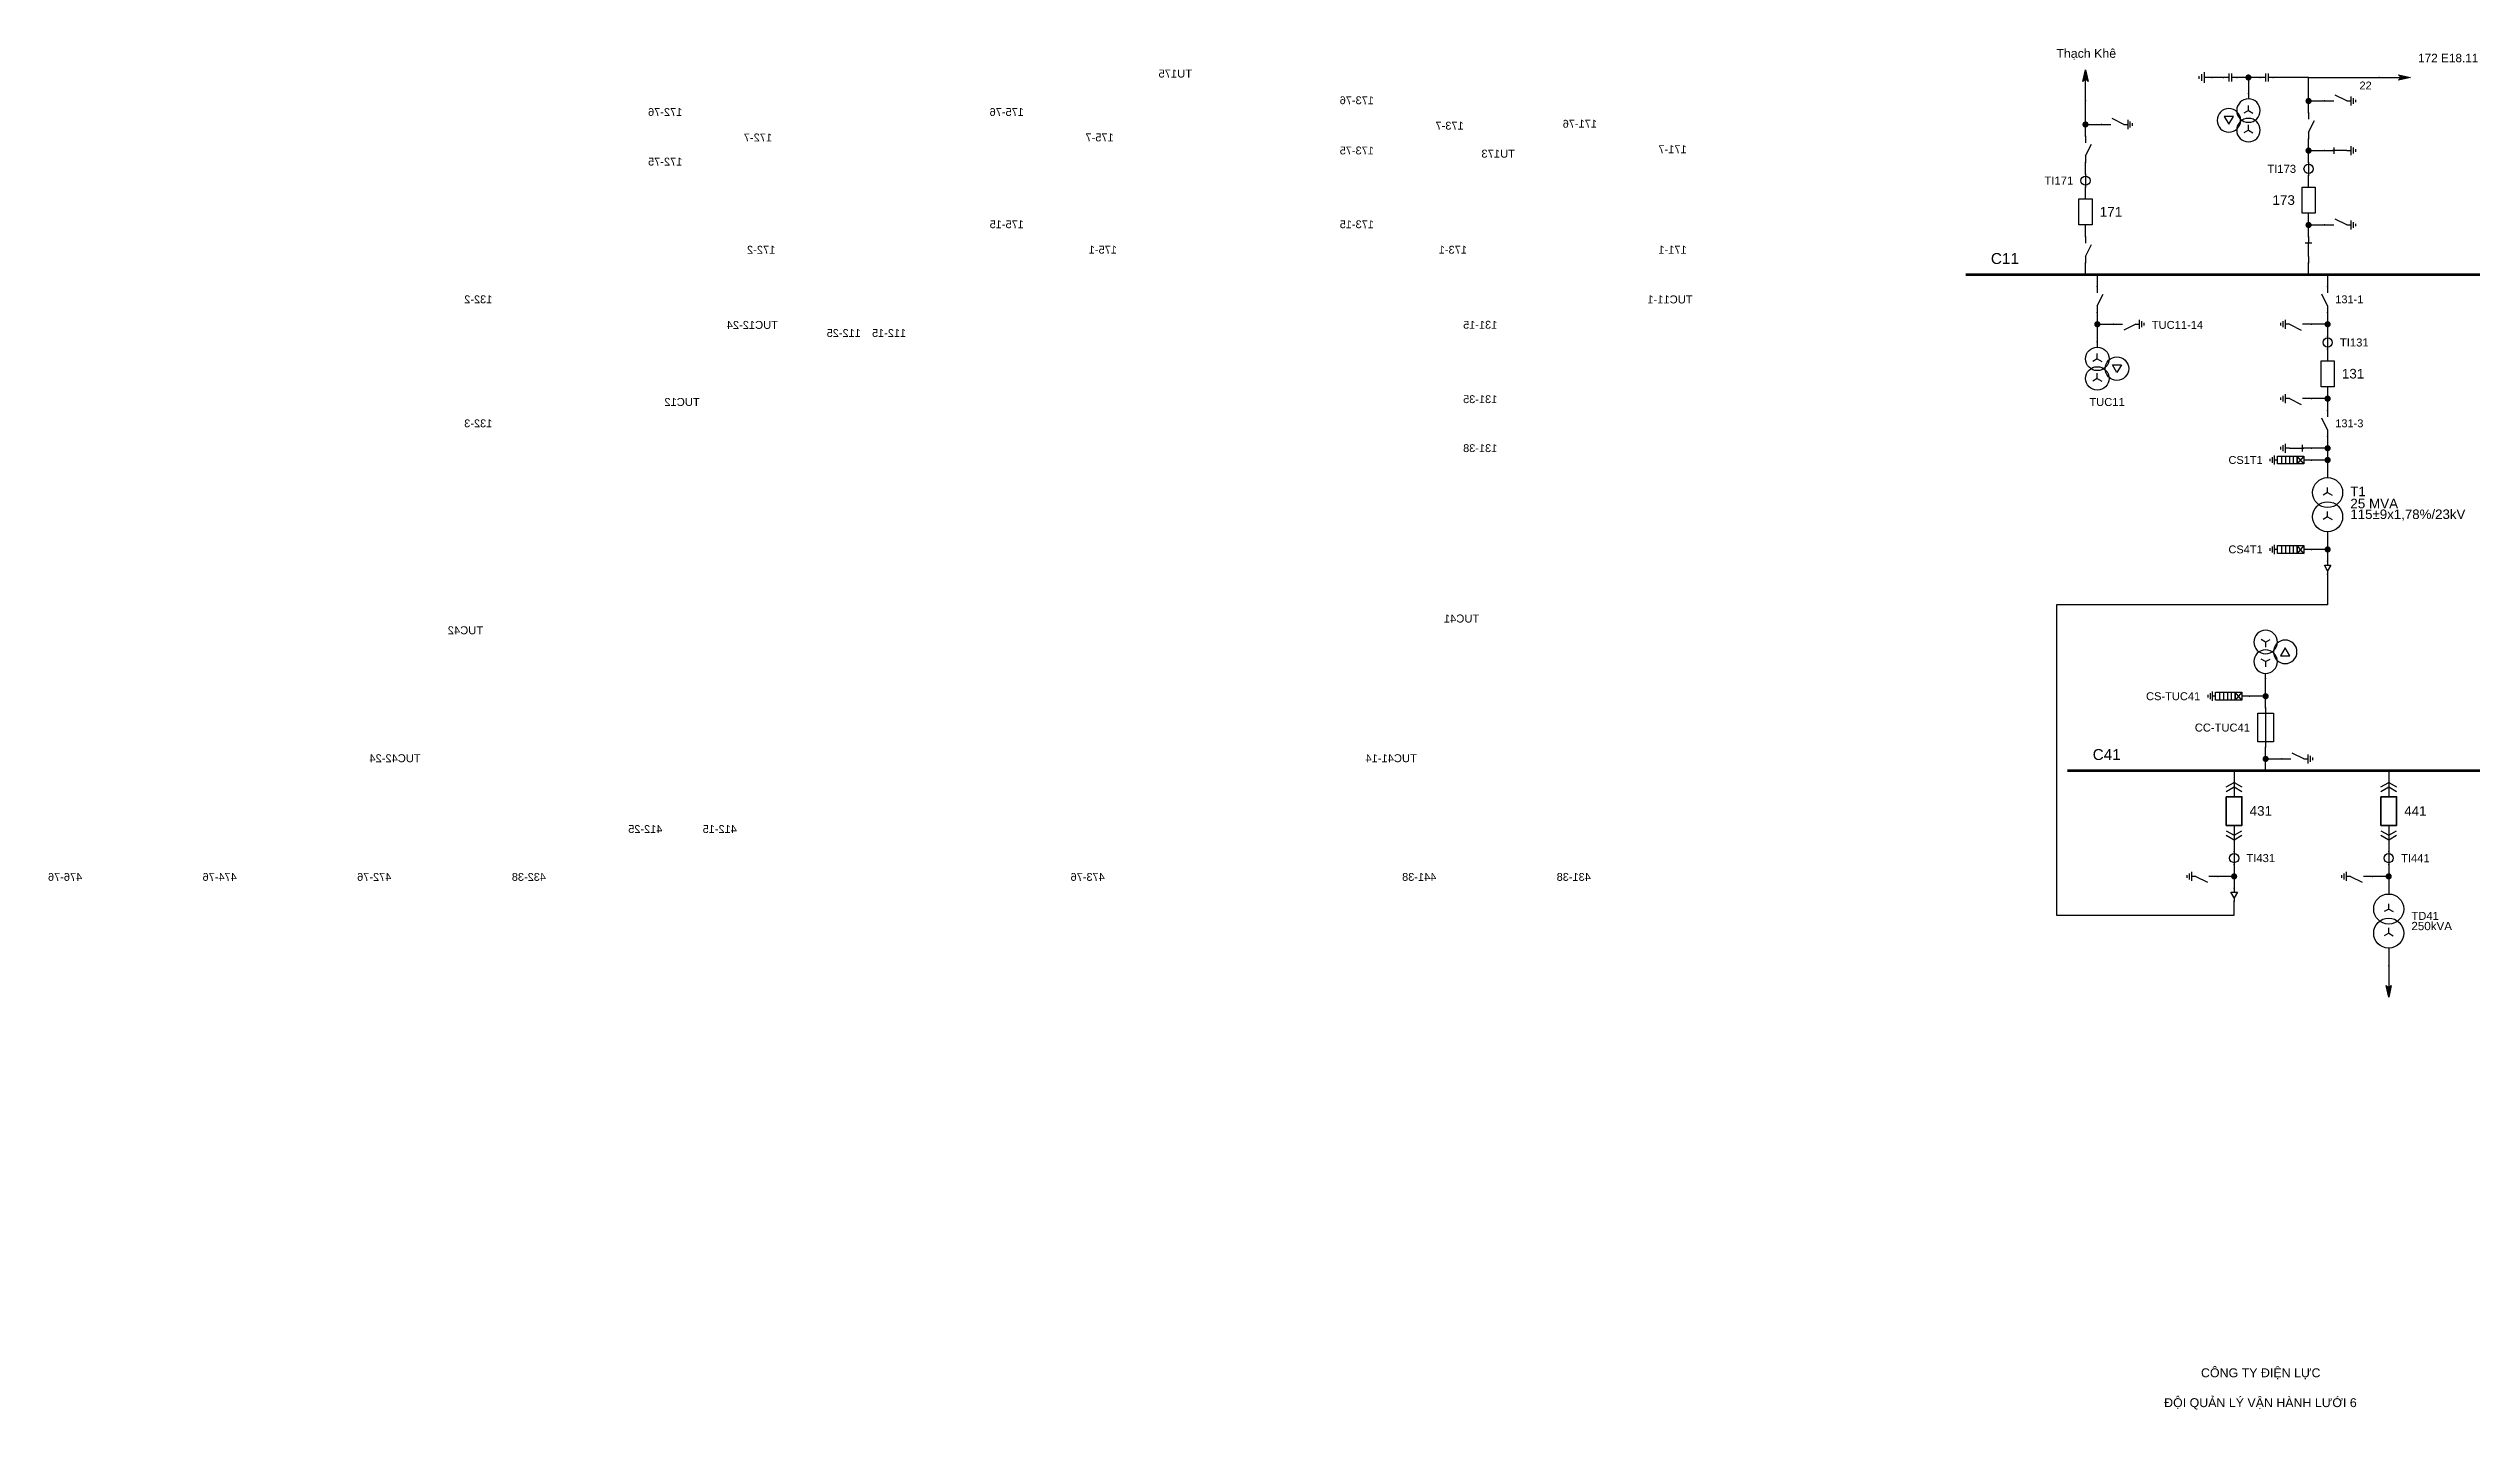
# Model space of a CAD drawing. Header units: millimetres. Extents: x -348 to 398, y 7 to 290.
# Drawn here: x -348.4 to 115.5, y 11.8 to 272.5 of the extents above; entities that cross this region are included whole.
import ezdxf

# ---------------------------------------------------------------- set-up
doc = ezdxf.new("R2010")
doc.units = ezdxf.units.MM
for name, color, linetype, lineweight in [('BUSBAR_110KV', 1, 'Continuous', 50), ('BUSBAR_22KV', 5, 'Continuous', 50), ('GROUND', 3, 'Continuous', 25), ('HV_110KV', 1, 'Continuous', 25), ('MV_22KV', 5, 'Continuous', 25), ('SLD_OTHER', 7, 'Continuous', 25)]:
    doc.layers.add(name, color=color, linetype=linetype, lineweight=lineweight)
doc.layers.add('SYM_PORTS', color=8, linetype='Continuous', plot=False)
doc.layers.add('TEXT', color=7, linetype='Continuous')
doc.styles.add('SLD_TEXT', font='arial.ttf')

# ---------------------------------------------------------------- blocks, each defined once
blk = doc.blocks.new('SYM_DISCONNECTOR_OPEN')
at = {"lineweight": 25}
for points in [[(0, -1.25), (-1.125, 1)], [(0, 2.5), (0, 1.25)], [(0, -1.25), (0, -2.5)]]:
    blk.add_lwpolyline(points, dxfattribs=at)
at = {"layer": 'SYM_PORTS'}
for p in [(0, 2.5), (0, -2.5)]:
    blk.add_point(p, dxfattribs=at)
blk.add_attdef('DEVICE_CODE', (1, -0.5), '', height=2)
blk = doc.blocks.new('SYM_CIRCUIT_BREAKER')
at = {"lineweight": 25}
blk.add_lwpolyline([(-1.25, 2.5), (1.25, 2.5), (1.25, -2.5), (-1.25, -2.5)], close=True, dxfattribs=at)
at = {"layer": 'SYM_PORTS'}
for p in [(0, 2.5), (0, -2.5)]:
    blk.add_point(p, dxfattribs=at)
blk.add_attdef('DEVICE_CODE', (2.25, -0.5), '', height=2)
at = {"flags": 1}
blk.add_attdef('RATING', (2.25, -3.5), '', height=2, dxfattribs=at)
blk = doc.blocks.new('SYM_CURRENT_TRANSFORMER')
at = {"lineweight": 25}
blk.add_lwpolyline([(0, 1.25), (0, -1.25)], dxfattribs=at)
blk.add_circle((0, 0), 0.875, dxfattribs=at)
at = {"layer": 'SYM_PORTS'}
for p in [(0, 1.25), (0, -1.25)]:
    blk.add_point(p, dxfattribs=at)
blk.add_attdef('DEVICE_CODE', (1.875, -1.75), '', height=2)
at = {"flags": 1}
blk.add_attdef('RATIO', (1.875, -4.75), '', height=2, dxfattribs=at)
blk = doc.blocks.new('SYM_EARTHING_SWITCH_OPEN')
at = {"lineweight": 25}
for points in [[(0, -1.25), (-1.125, 1)], [(0, 3), (0, 1.25)], [(-0.875, -2), (0.875, -2)], [(-0.5625, -2.4375), (0.5625, -2.4375)], [(-0.25, -2.875), (0.25, -2.875)], [(0, -1.25), (0, -2)]]:
    blk.add_lwpolyline(points, dxfattribs=at)
at = {"layer": 'SYM_PORTS'}
blk.add_point((0, 3), dxfattribs=at)
blk.add_attdef('DEVICE_CODE', (1.875, 0), '', height=2)
blk = doc.blocks.new('SYM_LINE_FEEDER_ARROW')
blk.add_hatch(color=7).paths.add_polyline_path([(0, -3), (-0.5, -0.75), (0, -1.25), (0.5, -0.75)])
at = {"lineweight": 25}
blk.add_lwpolyline([(0, 3), (0, -1.25)], dxfattribs=at)
blk.add_lwpolyline([(0, -3), (-0.5, -0.75), (0, -1.25), (0.5, -0.75)], close=True, dxfattribs=at)
at = {"layer": 'SYM_PORTS'}
blk.add_point((0, 3), dxfattribs=at)
blk.add_attdef('LINE_NAME', (1.5, 0), '', height=2)
blk = doc.blocks.new('SYM_DISCONNECTOR_CLOSED')
at = {"lineweight": 25}
for points in [[(-0.625, 1.25), (0.625, 1.25)], [(0, 2.5), (0, 1.25)], [(0, -1.25), (0, 1.5)], [(0, -1.25), (0, -2.5)]]:
    blk.add_lwpolyline(points, dxfattribs=at)
at = {"layer": 'SYM_PORTS'}
for p in [(0, 2.5), (0, -2.5)]:
    blk.add_point(p, dxfattribs=at)
blk.add_attdef('DEVICE_CODE', (1.625, -0.5), '', height=2)
blk = doc.blocks.new('SYM_EARTHING_SWITCH_CLOSED')
at = {"lineweight": 25}
for points in [[(-0.625, 1.25), (0.625, 1.25)], [(0, 3), (0, 1.25)], [(0, -1.25), (0, 1.5)], [(-0.875, -2), (0.875, -2)], [(-0.5625, -2.4375), (0.5625, -2.4375)], [(-0.25, -2.875), (0.25, -2.875)], [(0, -1.25), (0, -2)]]:
    blk.add_lwpolyline(points, dxfattribs=at)
at = {"layer": 'SYM_PORTS'}
blk.add_point((0, 3), dxfattribs=at)
blk.add_attdef('DEVICE_CODE', (1.875, 0), '', height=2)
blk = doc.blocks.new('SYM_COUPLING_CAPACITOR')
at = {"lineweight": 25}
for points in [[(-0.75, 0.25), (0.75, 0.25)], [(0, 1.25), (0, 0.25)], [(-0.75, -0.25), (0.75, -0.25)], [(0, -0.25), (0, -1.25)]]:
    blk.add_lwpolyline(points, dxfattribs=at)
at = {"layer": 'SYM_PORTS'}
for p in [(0, 1.25), (0, -1.25)]:
    blk.add_point(p, dxfattribs=at)
blk.add_attdef('DEVICE_CODE', (1.75, -1.75), '', height=2)
blk = doc.blocks.new('SYM_VOLTAGE_TRANSFORMER')
at = {"lineweight": 25}
for points in [[(0, 1.375), (-0.8625, 0.875)], [(0, 4.625), (0, 3.625)], [(0, 1.375), (0, 2.375)], [(0, 1.375), (0.8625, 0.875)], [(0, -2.375), (-0.8625, -2.875)], [(0, -2.375), (0, -1.375)], [(0, -2.375), (0.8625, -2.875)]]:
    blk.add_lwpolyline(points, dxfattribs=at)
blk.add_lwpolyline([(2.875, 0.25), (4.625, 0.25), (3.75, -1.25)], close=True, dxfattribs=at)
for centre in [(0, 1.375), (3.75, -0.5), (0, -2.375)]:
    blk.add_circle(centre, 2.25, dxfattribs=at)
at = {"layer": 'SYM_PORTS'}
blk.add_point((0, 4.625), dxfattribs=at)
blk.add_attdef('DEVICE_CODE', (7, 1.625), '', height=2)
at = {"flags": 1}
blk.add_attdef('RATIO', (7, -1.375), '', height=2, dxfattribs=at)
blk = doc.blocks.new('SYM_GROUND_SYMBOL')
at = {"lineweight": 25}
for points in [[(0, 1.25), (0, -0.25)], [(-1, -0.25), (1, -0.25)], [(-0.625, -0.75), (0.625, -0.75)], [(-0.25, -1.25), (0.25, -1.25)]]:
    blk.add_lwpolyline(points, dxfattribs=at)
at = {"layer": 'SYM_PORTS'}
blk.add_point((0, 1.25), dxfattribs=at)
blk = doc.blocks.new('SYM_SURGE_ARRESTER')
at = {"lineweight": 25}
for points in [[(-0.75, 2.5), (0.75, 2.5), (0.75, 1.25), (-0.75, 1.25)], [(-0.75, 1.25), (0.75, 1.25), (0.75, -2.5), (-0.75, -2.5)]]:
    blk.add_lwpolyline(points, close=True, dxfattribs=at)
for points in [[(-0.75, 2.5), (0.75, 1.25)], [(0.75, 2.5), (-0.75, 1.25)], [(-0.75, 0.5), (0.75, 0.5)], [(0, 4), (0, 2.5)], [(-0.875, -3.125), (0.875, -3.125)], [(-0.75, -0.25), (0.75, -0.25)], [(-0.75, -1), (0.75, -1)], [(-0.75, -1.75), (0.75, -1.75)], [(-0.5625, -3.5625), (0.5625, -3.5625)], [(-0.25, -4), (0.25, -4)], [(0, -2.5), (0, -3.125)]]:
    blk.add_lwpolyline(points, dxfattribs=at)
at = {"layer": 'SYM_PORTS'}
blk.add_point((0, 4), dxfattribs=at)
blk.add_attdef('DEVICE_CODE', (1.875, 1), '', height=2)
blk = doc.blocks.new('SYM_TRANSFORMER_2W')
at = {"lineweight": 25}
for points in [[(0, 2.3125), (-0.8625, 1.8125)], [(0, 2.3125), (0, 3.3125)], [(0, 2.3125), (0.8625, 1.8125)], [(0, -2.3125), (-0.8625, -2.8125)], [(0, -2.3125), (0, -1.3125)], [(0, -2.3125), (0.8625, -2.8125)]]:
    blk.add_lwpolyline(points, dxfattribs=at)
for centre in [(0, 2.3125), (0, -2.3125)]:
    blk.add_circle(centre, 2.875, dxfattribs=at)
at = {"layer": 'SYM_PORTS'}
for p in [(0, 5.1875), (0, -5.1875)]:
    blk.add_point(p, dxfattribs=at)
blk.add_attdef('DEVICE_CODE', (3.875, 2.1875), '', height=2)
at = {"flags": 1}
for tag, p in [('POWER', (3.875, -0.8125)), ('VOLTAGE_RATIO', (3.875, -3.8125))]:
    blk.add_attdef(tag, p, '', height=2, dxfattribs=at)
blk = doc.blocks.new('SYM_CABLE_TERMINATION')
at = {"lineweight": 25}
blk.add_lwpolyline([(-0.625, 0.5), (0.625, 0.5), (0, -0.625)], close=True, dxfattribs=at)
for points in [[(0, 1.25), (0, 0.5)], [(0, -0.625), (0, -1.25)]]:
    blk.add_lwpolyline(points, dxfattribs=at)
at = {"layer": 'SYM_PORTS'}
for p in [(0, 1.25), (0, -1.25)]:
    blk.add_point(p, dxfattribs=at)
blk = doc.blocks.new('SYM_DRAWOUT_BREAKER')
at = {"lineweight": 25}
for points in [[(-1.5, 4.625), (0, 5.5), (1.5, 4.625)], [(0, 5.5), (0, 2.75)], [(-1.5, 3.75), (0, 4.625), (1.5, 3.75)], [(-1.5, -3.75), (0, -4.625), (1.5, -3.75)], [(-1.5, -4.625), (0, -5.5), (1.5, -4.625)], [(0, -2.75), (0, -5.5)]]:
    blk.add_lwpolyline(points, dxfattribs=at)
at = {"lineweight": 35}
blk.add_lwpolyline([(-1.5, 2.75), (1.5, 2.75), (1.5, -2.75), (-1.5, -2.75)], close=True, dxfattribs=at)
at = {"layer": 'SYM_PORTS'}
for p in [(0, 5.5), (0, -5.5)]:
    blk.add_point(p, dxfattribs=at)
blk.add_attdef('DEVICE_CODE', (2.5, 2.5), '', height=2)
at = {"flags": 1}
blk.add_attdef('RATING', (2.5, -0.5), '', height=2, dxfattribs=at)
blk = doc.blocks.new('SYM_FUSE_DISCONNECTOR')
at = {"lineweight": 25}
blk.add_lwpolyline([(-1.5, 2.75), (1.5, 2.75), (1.5, -2.75), (-1.5, -2.75)], close=True, dxfattribs=at)
blk.add_lwpolyline([(0, 3.75), (0, -3.75)], dxfattribs=at)
at = {"layer": 'SYM_PORTS'}
for p in [(0, 3.75), (0, -3.75)]:
    blk.add_point(p, dxfattribs=at)
blk.add_attdef('DEVICE_CODE', (2.5, 0.75), '', height=2)
at = {"flags": 1}
blk.add_attdef('RATING', (2.5, -2.25), '', height=2, dxfattribs=at)

msp = doc.modelspace()

# ---------------------------------------------------------------- hatches: boundary and pattern name
at = {"layer": 'HV_110KV'}
h = msp.add_hatch(color=7, dxfattribs=at)
edge = h.paths.add_edge_path()
edge.add_arc((72.75, 266.96), 0.6, 0, 360)
h = msp.add_hatch(color=7, dxfattribs=at)
edge = h.paths.add_edge_path()
edge.add_arc((84.26, 262.46), 0.6, 0, 360)
h = msp.add_hatch(color=7, dxfattribs=at)
edge = h.paths.add_edge_path()
edge.add_arc((41.55, 257.96), 0.6, 0, 360)
h = msp.add_hatch(color=7, dxfattribs=at)
edge = h.paths.add_edge_path()
edge.add_arc((84.26, 252.96), 0.6, 0, 360)
h = msp.add_hatch(color=7, dxfattribs=at)
edge = h.paths.add_edge_path()
edge.add_arc((84.26, 238.71), 0.6, 0, 360)
h = msp.add_hatch(color=7, dxfattribs=at)
edge = h.paths.add_edge_path()
edge.add_arc((43.82, 219.7), 0.6, 0, 360)
h = msp.add_hatch(color=7, dxfattribs=at)
edge = h.paths.add_edge_path()
edge.add_arc((87.91, 219.7), 0.6, 0, 360)
h = msp.add_hatch(color=7, dxfattribs=at)
edge = h.paths.add_edge_path()
edge.add_arc((87.91, 205.45), 0.6, 0, 360)
h = msp.add_hatch(color=7, dxfattribs=at)
edge = h.paths.add_edge_path()
edge.add_arc((87.91, 195.95), 0.6, 0, 360)
h = msp.add_hatch(color=7, dxfattribs=at)
edge = h.paths.add_edge_path()
edge.add_arc((87.91, 193.7), 0.6, 0, 360)
at = {"layer": 'MV_22KV'}
h = msp.add_hatch(color=7, dxfattribs=at)
edge = h.paths.add_edge_path()
edge.add_arc((87.91, 176.57), 0.6, 0, 360)
h = msp.add_hatch(color=7, dxfattribs=at)
edge = h.paths.add_edge_path()
edge.add_arc((76.04, 148.46), 0.6, 0, 360)
h = msp.add_hatch(color=7, dxfattribs=at)
edge = h.paths.add_edge_path()
edge.add_arc((76.04, 136.45), 0.6, 0, 360)
h = msp.add_hatch(color=7, dxfattribs=at)
edge = h.paths.add_edge_path()
edge.add_arc((70.01, 113.95), 0.6, 0, 360)
h = msp.add_hatch(color=7, dxfattribs=at)
edge = h.paths.add_edge_path()
edge.add_arc((99.6, 113.95), 0.6, 0, 360)

# ---------------------------------------------------------------- linework, layer by layer
at = {"layer": 'BUSBAR_110KV', "const_width": 0.506}
msp.add_lwpolyline([(18.59, 229.2), (177.82, 229.2)], dxfattribs=at)
at = {"layer": 'BUSBAR_22KV', "const_width": 0.506}
msp.add_lwpolyline([(38.08, 134.2), (210.24, 134.2)], dxfattribs=at)
at = {"layer": 'GROUND'}
msp.add_lwpolyline([(68, 266.96), (65.75, 266.96)], dxfattribs=at)
at = {"layer": 'HV_110KV'}
for points in [[(72.75, 266.96), (70.5, 266.96)], [(75, 266.96), (72.75, 266.96)], [(72.75, 266.96), (72.75, 263.88)], [(84.26, 266.96), (77.5, 266.96)], [(84.26, 262.46), (84.26, 266.96)], [(84.26, 266.96), (97.76, 266.96)], [(41.55, 257.96), (41.55, 262.46)], [(84.26, 260.21), (84.26, 262.46)], [(84.26, 262.46), (87.34, 262.46)], [(41.55, 255.71), (41.55, 257.96)], [(41.55, 257.96), (44.63, 257.96)], [(84.26, 252.96), (84.26, 255.21)], [(41.55, 248.46), (41.55, 250.71)], [(84.26, 250.71), (84.26, 252.96)], [(84.26, 252.96), (87.34, 252.96)], [(41.55, 243.71), (41.55, 245.96)], [(84.26, 245.96), (84.26, 248.21)], [(41.55, 236.45), (41.55, 238.71)], [(84.26, 238.71), (84.26, 240.96)], [(84.26, 236.45), (84.26, 238.71)], [(84.26, 238.71), (87.34, 238.71)], [(41.55, 229.2), (41.55, 231.45)], [(43.82, 229.2), (43.82, 226.95)], [(84.26, 229.2), (84.26, 231.45)], [(87.91, 229.2), (87.91, 226.95)], [(43.82, 221.95), (43.82, 219.7)], [(43.82, 219.7), (46.91, 219.7)], [(43.82, 219.7), (43.82, 216.33)], [(87.91, 219.7), (84.83, 219.7)], [(87.91, 221.95), (87.91, 219.7)], [(87.91, 219.7), (87.91, 217.45)], [(87.91, 214.95), (87.91, 212.7)], [(87.91, 205.45), (84.83, 205.45)], [(87.91, 207.7), (87.91, 205.45)], [(87.91, 205.45), (87.91, 203.2)], [(87.91, 195.95), (84.83, 195.95)], [(87.91, 198.2), (87.91, 195.95)], [(87.91, 195.95), (87.91, 193.7)], [(87.91, 193.7), (84.83, 193.7)], [(87.91, 193.7), (87.91, 190.32)]]:
    msp.add_lwpolyline(points, dxfattribs=at)
at = {"layer": 'MV_22KV'}
for points in [[(87.91, 176.57), (84.83, 176.57)], [(87.91, 179.95), (87.91, 176.57)], [(87.91, 176.57), (87.91, 174.32)], [(87.91, 171.82), (87.91, 169.12), (87.91, 165.93), (36, 165.93), (36, 106.5), (70.01, 106.5), (70.01, 109.2)], [(76.04, 148.46), (72.96, 148.46)], [(76.04, 148.46), (76.04, 151.83)], [(76.04, 146.21), (76.04, 148.46)], [(76.04, 136.45), (76.04, 138.71)], [(76.04, 134.2), (76.04, 136.45)], [(76.04, 136.45), (79.12, 136.45)], [(70.01, 134.2), (70.01, 131.95)], [(99.6, 134.2), (99.6, 131.95)], [(70.01, 120.95), (70.01, 118.7)], [(99.6, 120.95), (99.6, 118.7)], [(70.01, 116.2), (70.01, 113.95)], [(99.6, 116.2), (99.6, 113.95)], [(70.01, 113.95), (66.92, 113.95)], [(70.01, 113.95), (70.01, 111.7)], [(99.6, 113.95), (96.52, 113.95)], [(99.6, 113.95), (99.6, 110.58)]]:
    msp.add_lwpolyline(points, dxfattribs=at)
at = {"layer": 'SLD_OTHER'}
msp.add_lwpolyline([(99.6, 100.2), (99.6, 96.83)], dxfattribs=at)

# ---------------------------------------------------------------- block references
at = {"layer": 'GROUND', "rotation": 270}
msp.add_blockref('SYM_GROUND_SYMBOL', (64.5, 266.96), dxfattribs=at)
at = {"layer": 'HV_110KV'}
ref = msp.add_blockref('SYM_VOLTAGE_TRANSFORMER', (142.02, 265.83), dxfattribs=dict(at, xscale=-1, rotation=270))
ref.add_attrib('DEVICE_CODE', 'TU175', (129.49, 266.95), dxfattribs={"layer": 'TEXT', "extrusion": (0, 0, -1), "height": 1.535, "style": 'SLD_TEXT'})
for name, p, rotation in [('SYM_LINE_FEEDER_ARROW', (41.55, 265.46), 180), ('SYM_COUPLING_CAPACITOR', (69.25, 266.96), 270), ('SYM_COUPLING_CAPACITOR', (76.25, 266.96), 270), ('SYM_LINE_FEEDER_ARROW', (100.76, 266.96), 90)]:
    msp.add_blockref(name, p, dxfattribs=dict(at, rotation=rotation))
ref = msp.add_blockref('SYM_EARTHING_SWITCH_OPEN', (222.74, 260.21), dxfattribs=dict(at, xscale=-1, rotation=90))
ref.add_attrib('DEVICE_CODE', '172-76', (227.09, 259.6), dxfattribs={"layer": 'TEXT', "extrusion": (0, 0, -1), "height": 1.506, "style": 'SLD_TEXT'})
ref = msp.add_blockref('SYM_EARTHING_SWITCH_OPEN', (157.35, 260.21), dxfattribs=dict(at, xscale=-1, rotation=90))
ref.add_attrib('DEVICE_CODE', '175-76', (161.7, 259.6), dxfattribs={"layer": 'TEXT', "extrusion": (0, 0, -1), "height": 1.506, "style": 'SLD_TEXT'})
ref = msp.add_blockref('SYM_EARTHING_SWITCH_OPEN', (90.34, 262.46), dxfattribs=dict(at, xscale=-1, rotation=90))
ref.add_attrib('DEVICE_CODE', '173-76', (94.68, 261.85), dxfattribs={"layer": 'TEXT', "extrusion": (0, 0, -1), "height": 1.506, "style": 'SLD_TEXT'})
ref = msp.add_blockref('SYM_DISCONNECTOR_OPEN', (84.26, 257.71), dxfattribs=dict(at, xscale=-1))
ref.add_attrib('DEVICE_CODE', '173-7', (77.49, 256.98), dxfattribs={"layer": 'TEXT', "extrusion": (0, 0, -1), "height": 1.508, "style": 'SLD_TEXT'})
ref = msp.add_blockref('SYM_VOLTAGE_TRANSFORMER', (72.75, 259.25), dxfattribs=dict(at, xscale=-1))
ref.add_attrib('DEVICE_CODE', 'TU173', (67.66, 251.61), dxfattribs={"layer": 'TEXT', "extrusion": (0, 0, -1), "height": 1.535, "style": 'SLD_TEXT'})
ref = msp.add_blockref('SYM_DISCONNECTOR_OPEN', (216.66, 255.46), dxfattribs=dict(at, xscale=-1))
ref.add_attrib('DEVICE_CODE', '172-7', (209.89, 254.71), dxfattribs={"layer": 'TEXT', "extrusion": (0, 0, -1), "height": 1.521, "style": 'SLD_TEXT'})
ref = msp.add_blockref('SYM_DISCONNECTOR_OPEN', (151.27, 255.46), dxfattribs=dict(at, xscale=-1))
ref.add_attrib('DEVICE_CODE', '175-7', (144.5, 254.73), dxfattribs={"layer": 'TEXT', "extrusion": (0, 0, -1), "height": 1.508, "style": 'SLD_TEXT'})
ref = msp.add_blockref('SYM_EARTHING_SWITCH_OPEN', (47.63, 257.96), dxfattribs=dict(at, xscale=-1, rotation=90))
ref.add_attrib('DEVICE_CODE', '171-76', (51.98, 257.35), dxfattribs={"layer": 'TEXT', "extrusion": (0, 0, -1), "height": 1.506, "style": 'SLD_TEXT'})
ref = msp.add_blockref('SYM_DISCONNECTOR_OPEN', (41.55, 253.21), dxfattribs=dict(at, xscale=-1))
ref.add_attrib('DEVICE_CODE', '171-7', (34.78, 252.46), dxfattribs={"layer": 'TEXT', "extrusion": (0, 0, -1), "height": 1.521, "style": 'SLD_TEXT'})
ref = msp.add_blockref('SYM_EARTHING_SWITCH_OPEN', (222.74, 250.71), dxfattribs=dict(at, xscale=-1, rotation=90))
ref.add_attrib('DEVICE_CODE', '172-75', (227.09, 250.1), dxfattribs={"layer": 'TEXT', "extrusion": (0, 0, -1), "height": 1.506, "style": 'SLD_TEXT'})
ref = msp.add_blockref('SYM_EARTHING_SWITCH_CLOSED', (90.34, 252.96), dxfattribs=dict(at, xscale=-1, rotation=90))
ref.add_attrib('DEVICE_CODE', '173-75', (94.68, 252.23), dxfattribs={"layer": 'TEXT', "extrusion": (0, 0, -1), "height": 1.506, "style": 'SLD_TEXT'})
ref = msp.add_blockref('SYM_CURRENT_TRANSFORMER', (84.26, 249.46), dxfattribs=at)
ref.add_attrib('DEVICE_CODE', 'TI173', (76.36, 248.69), dxfattribs={"layer": 'TEXT', "height": 1.544, "style": 'SLD_TEXT'})
ref = msp.add_blockref('SYM_CURRENT_TRANSFORMER', (41.55, 247.21), dxfattribs=at)
ref.add_attrib('DEVICE_CODE', 'TI171', (33.66, 246.43), dxfattribs={"layer": 'TEXT', "height": 1.556, "style": 'SLD_TEXT'})
ref = msp.add_blockref('SYM_CIRCUIT_BREAKER', (84.26, 243.46), dxfattribs=at)
ref.add_attrib('DEVICE_CODE', '173', (77.35, 242.57), dxfattribs={"layer": 'TEXT', "height": 1.843, "style": 'SLD_TEXT'})
ref = msp.add_blockref('SYM_CIRCUIT_BREAKER', (41.55, 241.21), dxfattribs=at)
ref.add_attrib('DEVICE_CODE', '171', (44.27, 240.3), dxfattribs={"layer": 'TEXT', "height": 1.858, "style": 'SLD_TEXT'})
ref = msp.add_blockref('SYM_EARTHING_SWITCH_OPEN', (157.35, 238.71), dxfattribs=dict(at, xscale=-1, rotation=90))
ref.add_attrib('DEVICE_CODE', '175-15', (161.7, 238.1), dxfattribs={"layer": 'TEXT', "extrusion": (0, 0, -1), "height": 1.506, "style": 'SLD_TEXT'})
ref = msp.add_blockref('SYM_EARTHING_SWITCH_OPEN', (90.34, 238.71), dxfattribs=dict(at, xscale=-1, rotation=90))
ref.add_attrib('DEVICE_CODE', '173-15', (94.68, 238.1), dxfattribs={"layer": 'TEXT', "extrusion": (0, 0, -1), "height": 1.506, "style": 'SLD_TEXT'})
ref = msp.add_blockref('SYM_DISCONNECTOR_CLOSED', (216.66, 233.95), dxfattribs=dict(at, xscale=-1))
ref.add_attrib('DEVICE_CODE', '172-2', (209.27, 233.21), dxfattribs={"layer": 'TEXT', "extrusion": (0, 0, -1), "height": 1.521, "style": 'SLD_TEXT'})
ref = msp.add_blockref('SYM_DISCONNECTOR_CLOSED', (151.27, 233.95), dxfattribs=dict(at, xscale=-1))
ref.add_attrib('DEVICE_CODE', '175-1', (143.88, 233.22), dxfattribs={"layer": 'TEXT', "extrusion": (0, 0, -1), "height": 1.508, "style": 'SLD_TEXT'})
ref = msp.add_blockref('SYM_DISCONNECTOR_CLOSED', (84.26, 233.95), dxfattribs=dict(at, xscale=-1))
ref.add_attrib('DEVICE_CODE', '173-1', (76.87, 233.22), dxfattribs={"layer": 'TEXT', "extrusion": (0, 0, -1), "height": 1.508, "style": 'SLD_TEXT'})
ref = msp.add_blockref('SYM_DISCONNECTOR_OPEN', (41.55, 233.95), dxfattribs=dict(at, xscale=-1))
ref.add_attrib('DEVICE_CODE', '171-1', (34.78, 233.21), dxfattribs={"layer": 'TEXT', "extrusion": (0, 0, -1), "height": 1.521, "style": 'SLD_TEXT'})
ref = msp.add_blockref('SYM_DISCONNECTOR_OPEN', (270.22, 224.45), dxfattribs=dict(at, xscale=-1))
ref.add_attrib('DEVICE_CODE', '132-2', (263.46, 223.72), dxfattribs={"layer": 'TEXT', "extrusion": (0, 0, -1), "height": 1.505, "style": 'SLD_TEXT'})
ref = msp.add_blockref('SYM_EARTHING_SWITCH_OPEN', (189.57, 223.12), dxfattribs=dict(at, xscale=-1))
ref.add_attrib('DEVICE_CODE', '112-25', (192.91, 217.27), dxfattribs={"layer": 'TEXT', "extrusion": (0, 0, -1), "height": 1.503, "style": 'SLD_TEXT'})
ref = msp.add_blockref('SYM_EARTHING_SWITCH_OPEN', (187.32, 223.12), dxfattribs=dict(at, xscale=-1))
ref.add_attrib('DEVICE_CODE', '112-15', (184.23, 217.27), dxfattribs={"layer": 'TEXT', "extrusion": (0, 0, -1), "height": 1.503, "style": 'SLD_TEXT'})
ref = msp.add_blockref('SYM_DISCONNECTOR_OPEN', (43.82, 224.45), dxfattribs=dict(at, xscale=-1))
ref.add_attrib('DEVICE_CODE', 'TUC11-1', (33.66, 223.69), dxfattribs={"layer": 'TEXT', "extrusion": (0, 0, -1), "height": 1.529, "style": 'SLD_TEXT'})
ref = msp.add_blockref('SYM_DISCONNECTOR_OPEN', (87.91, 224.45), dxfattribs=at)
ref.add_attrib('DEVICE_CODE', '131-1', (89.38, 223.72), dxfattribs={"layer": 'TEXT', "height": 1.505, "style": 'SLD_TEXT'})
ref = msp.add_blockref('SYM_EARTHING_SWITCH_OPEN', (222.95, 219.7), dxfattribs=dict(at, xscale=-1, rotation=270))
ref.add_attrib('DEVICE_CODE', 'TUC12-24', (208.77, 218.81), dxfattribs={"layer": 'TEXT', "extrusion": (0, 0, -1), "height": 1.524, "style": 'SLD_TEXT'})
ref = msp.add_blockref('SYM_EARTHING_SWITCH_OPEN', (81.83, 219.7), dxfattribs=dict(at, xscale=-1, rotation=270))
ref.add_attrib('DEVICE_CODE', '131-15', (71.06, 218.85), dxfattribs={"layer": 'TEXT', "extrusion": (0, 0, -1), "height": 1.503, "style": 'SLD_TEXT'})
ref = msp.add_blockref('SYM_EARTHING_SWITCH_OPEN', (49.91, 219.7), dxfattribs=dict(at, rotation=90))
ref.add_attrib('DEVICE_CODE', 'TUC11-14', (54.25, 218.81), dxfattribs={"layer": 'TEXT', "height": 1.524, "style": 'SLD_TEXT'})
ref = msp.add_blockref('SYM_VOLTAGE_TRANSFORMER', (229.03, 211.7), dxfattribs=dict(at, xscale=-1))
ref.add_attrib('DEVICE_CODE', 'TUC12', (223.75, 204.05), dxfattribs={"layer": 'TEXT', "extrusion": (0, 0, -1), "height": 1.531, "style": 'SLD_TEXT'})
ref = msp.add_blockref('SYM_VOLTAGE_TRANSFORMER', (43.82, 211.7), dxfattribs=at)
ref.add_attrib('DEVICE_CODE', 'TUC11', (42.29, 204.05), dxfattribs={"layer": 'TEXT', "height": 1.531, "style": 'SLD_TEXT'})
ref = msp.add_blockref('SYM_CURRENT_TRANSFORMER', (87.91, 216.2), dxfattribs=at)
ref.add_attrib('DEVICE_CODE', 'TI131', (90.26, 215.44), dxfattribs={"layer": 'TEXT', "height": 1.54, "style": 'SLD_TEXT'})
ref = msp.add_blockref('SYM_CIRCUIT_BREAKER', (87.91, 210.2), dxfattribs=at)
ref.add_attrib('DEVICE_CODE', '131', (90.63, 209.31), dxfattribs={"layer": 'TEXT', "height": 1.843, "style": 'SLD_TEXT'})
ref = msp.add_blockref('SYM_EARTHING_SWITCH_OPEN', (81.83, 205.45), dxfattribs=dict(at, xscale=-1, rotation=270))
ref.add_attrib('DEVICE_CODE', '131-35', (71.06, 204.6), dxfattribs={"layer": 'TEXT', "extrusion": (0, 0, -1), "height": 1.503, "style": 'SLD_TEXT'})
ref = msp.add_blockref('SYM_DISCONNECTOR_OPEN', (270.22, 200.7), dxfattribs=dict(at, xscale=-1))
ref.add_attrib('DEVICE_CODE', '132-3', (263.46, 199.97), dxfattribs={"layer": 'TEXT', "extrusion": (0, 0, -1), "height": 1.505, "style": 'SLD_TEXT'})
ref = msp.add_blockref('SYM_DISCONNECTOR_OPEN', (87.91, 200.7), dxfattribs=at)
ref.add_attrib('DEVICE_CODE', '131-3', (89.38, 199.97), dxfattribs={"layer": 'TEXT', "height": 1.505, "style": 'SLD_TEXT'})
ref = msp.add_blockref('SYM_EARTHING_SWITCH_CLOSED', (81.83, 195.95), dxfattribs=dict(at, xscale=-1, rotation=270))
ref.add_attrib('DEVICE_CODE', '131-38', (71.06, 195.22), dxfattribs={"layer": 'TEXT', "extrusion": (0, 0, -1), "height": 1.503, "style": 'SLD_TEXT'})
ref = msp.add_blockref('SYM_SURGE_ARRESTER', (80.83, 193.7), dxfattribs=dict(at, rotation=270))
ref.add_attrib('DEVICE_CODE', 'CS1T1', (68.93, 192.96), dxfattribs={"layer": 'TEXT', "height": 1.501, "style": 'SLD_TEXT'})
ref = msp.add_blockref('SYM_TRANSFORMER_2W', (87.91, 185.14), dxfattribs=at)
ref.add_attrib('DEVICE_CODE', 'T1', (92.26, 186.77), dxfattribs={"layer": 'TEXT', "height": 1.815, "style": 'SLD_TEXT'})
at = {"layer": 'MV_22KV'}
ref = msp.add_blockref('SYM_SURGE_ARRESTER', (80.83, 176.57), dxfattribs=dict(at, rotation=270))
ref.add_attrib('DEVICE_CODE', 'CS4T1', (68.93, 175.83), dxfattribs={"layer": 'TEXT', "height": 1.501, "style": 'SLD_TEXT'})
for p in [(87.91, 173.07), (70.01, 110.45)]:
    msp.add_blockref('SYM_CABLE_TERMINATION', p, dxfattribs=at)
ref = msp.add_blockref('SYM_VOLTAGE_TRANSFORMER', (76.04, 156.46), dxfattribs=dict(at, xscale=-1, rotation=180))
ref.add_attrib('DEVICE_CODE', 'TUC41', (74.51, 162.57), dxfattribs={"layer": 'TEXT', "extrusion": (0, 0, -1), "height": 1.531, "style": 'SLD_TEXT'})
ref = msp.add_blockref('SYM_VOLTAGE_TRANSFORMER', (266.75, 154.21), dxfattribs=dict(at, xscale=-1, rotation=180))
ref.add_attrib('DEVICE_CODE', 'TUC42', (265.22, 160.32), dxfattribs={"layer": 'TEXT', "extrusion": (0, 0, -1), "height": 1.531, "style": 'SLD_TEXT'})
ref = msp.add_blockref('SYM_SURGE_ARRESTER', (68.96, 148.46), dxfattribs=dict(at, rotation=270))
ref.add_attrib('DEVICE_CODE', 'CS-TUC41', (53.15, 147.7), dxfattribs={"layer": 'TEXT', "height": 1.518, "style": 'SLD_TEXT'})
ref = msp.add_blockref('SYM_FUSE_DISCONNECTOR', (76.04, 142.46), dxfattribs=at)
ref.add_attrib('DEVICE_CODE', 'CC-TUC41', (62.48, 141.69), dxfattribs={"layer": 'TEXT', "height": 1.528, "style": 'SLD_TEXT'})
ref = msp.add_blockref('SYM_EARTHING_SWITCH_OPEN', (272.83, 136.45), dxfattribs=dict(at, xscale=-1, rotation=90))
ref.add_attrib('DEVICE_CODE', 'TUC42-24', (277.18, 135.82), dxfattribs={"layer": 'TEXT', "extrusion": (0, 0, -1), "height": 1.524, "style": 'SLD_TEXT'})
ref = msp.add_blockref('SYM_EARTHING_SWITCH_OPEN', (82.12, 136.45), dxfattribs=dict(at, xscale=-1, rotation=90))
ref.add_attrib('DEVICE_CODE', 'TUC41-14', (86.47, 135.82), dxfattribs={"layer": 'TEXT', "extrusion": (0, 0, -1), "height": 1.524, "style": 'SLD_TEXT'})
ref = msp.add_blockref('SYM_EARTHING_SWITCH_OPEN', (233.99, 128.12), dxfattribs=dict(at, xscale=-1))
ref.add_attrib('DEVICE_CODE', '412-25', (230.9, 122.27), dxfattribs={"layer": 'TEXT', "extrusion": (0, 0, -1), "height": 1.503, "style": 'SLD_TEXT'})
ref = msp.add_blockref('SYM_EARTHING_SWITCH_OPEN', (219.74, 128.12), dxfattribs=dict(at, xscale=-1))
ref.add_attrib('DEVICE_CODE', '412-15', (216.65, 122.27), dxfattribs={"layer": 'TEXT', "extrusion": (0, 0, -1), "height": 1.503, "style": 'SLD_TEXT'})
ref = msp.add_blockref('SYM_DRAWOUT_BREAKER', (70.01, 126.45), dxfattribs=at)
ref.add_attrib('DEVICE_CODE', '431', (72.97, 125.57), dxfattribs={"layer": 'TEXT', "height": 1.843, "style": 'SLD_TEXT'})
ref = msp.add_blockref('SYM_DRAWOUT_BREAKER', (99.6, 126.45), dxfattribs=at)
ref.add_attrib('DEVICE_CODE', '441', (102.57, 125.55), dxfattribs={"layer": 'TEXT', "height": 1.839, "style": 'SLD_TEXT'})
ref = msp.add_blockref('SYM_CURRENT_TRANSFORMER', (70.01, 117.45), dxfattribs=at)
ref.add_attrib('DEVICE_CODE', 'TI431', (72.35, 116.69), dxfattribs={"layer": 'TEXT', "height": 1.54, "style": 'SLD_TEXT'})
ref = msp.add_blockref('SYM_CURRENT_TRANSFORMER', (99.6, 117.45), dxfattribs=at)
ref.add_attrib('DEVICE_CODE', 'TI441', (101.95, 116.67), dxfattribs={"layer": 'TEXT', "height": 1.541, "style": 'SLD_TEXT'})
ref = msp.add_blockref('SYM_EARTHING_SWITCH_OPEN', (352.75, 113.95), dxfattribs=dict(at, xscale=-1, rotation=270))
ref.add_attrib('DEVICE_CODE', '476-76', (341.98, 113.1), dxfattribs={"layer": 'TEXT', "extrusion": (0, 0, -1), "height": 1.506, "style": 'SLD_TEXT'})
ref = msp.add_blockref('SYM_EARTHING_SWITCH_OPEN', (323.16, 113.95), dxfattribs=dict(at, xscale=-1, rotation=270))
ref.add_attrib('DEVICE_CODE', '474-76', (312.38, 113.1), dxfattribs={"layer": 'TEXT', "extrusion": (0, 0, -1), "height": 1.506, "style": 'SLD_TEXT'})
ref = msp.add_blockref('SYM_EARTHING_SWITCH_OPEN', (293.56, 113.95), dxfattribs=dict(at, xscale=-1, rotation=270))
ref.add_attrib('DEVICE_CODE', '472-76', (282.79, 113.1), dxfattribs={"layer": 'TEXT', "extrusion": (0, 0, -1), "height": 1.506, "style": 'SLD_TEXT'})
ref = msp.add_blockref('SYM_EARTHING_SWITCH_OPEN', (263.96, 113.95), dxfattribs=dict(at, xscale=-1, rotation=270))
ref.add_attrib('DEVICE_CODE', '432-38', (253.19, 113.1), dxfattribs={"layer": 'TEXT', "extrusion": (0, 0, -1), "height": 1.503, "style": 'SLD_TEXT'})
ref = msp.add_blockref('SYM_EARTHING_SWITCH_OPEN', (156.98, 113.95), dxfattribs=dict(at, xscale=-1, rotation=270))
ref.add_attrib('DEVICE_CODE', '473-76', (146.2, 113.1), dxfattribs={"layer": 'TEXT', "extrusion": (0, 0, -1), "height": 1.506, "style": 'SLD_TEXT'})
ref = msp.add_blockref('SYM_EARTHING_SWITCH_OPEN', (93.52, 113.95), dxfattribs=dict(at, xscale=-1, rotation=270))
ref.add_attrib('DEVICE_CODE', '441-38', (82.74, 113.1), dxfattribs={"layer": 'TEXT', "extrusion": (0, 0, -1), "height": 1.503, "style": 'SLD_TEXT'})
ref = msp.add_blockref('SYM_EARTHING_SWITCH_OPEN', (63.92, 113.95), dxfattribs=dict(at, xscale=-1, rotation=270))
ref.add_attrib('DEVICE_CODE', '431-38', (53.15, 113.1), dxfattribs={"layer": 'TEXT', "extrusion": (0, 0, -1), "height": 1.503, "style": 'SLD_TEXT'})
ref = msp.add_blockref('SYM_TRANSFORMER_2W', (99.6, 105.39), dxfattribs=at)
ref.add_attrib('DEVICE_CODE', 'TD41', (103.95, 105.62), dxfattribs={"layer": 'TEXT', "height": 1.539, "style": 'SLD_TEXT'})
at = {"layer": 'SLD_OTHER'}
msp.add_blockref('SYM_LINE_FEEDER_ARROW', (99.6, 93.83), dxfattribs=at)

# ---------------------------------------------------------------- texts
at = {"layer": 'TEXT', "attachment_point": 7, "style": 'SLD_TEXT'}
for s, insert, char_height in [('Thạch Khê', (35.97, 270.36), 1.695), ('172 E18.11 Kỳ Anh', (105.23, 269.4), 1.6151), ('22', (94.02, 264.69), 1.495), ('C11', (23.44, 231.21), 2.095), ('25 MVA', (92.26, 184.42), 1.84), ('115±9x1,78%/23kV', (92.26, 182.06), 1.8193), ('C41', (42.93, 136.21), 2.095), ('250kVA', (103.95, 103.63), 1.588), ('CÔNG TY ĐIỆN LỰC', (63.66, 17.65), 1.7009), ('ĐỘI QUẢN LÝ VẬN HÀNH LƯỚI 6', (56.61, 11.84), 1.6977)]:
    msp.add_mtext(s, dxfattribs=dict(at, insert=insert, char_height=char_height))

doc.saveas('drawing.dxf')
